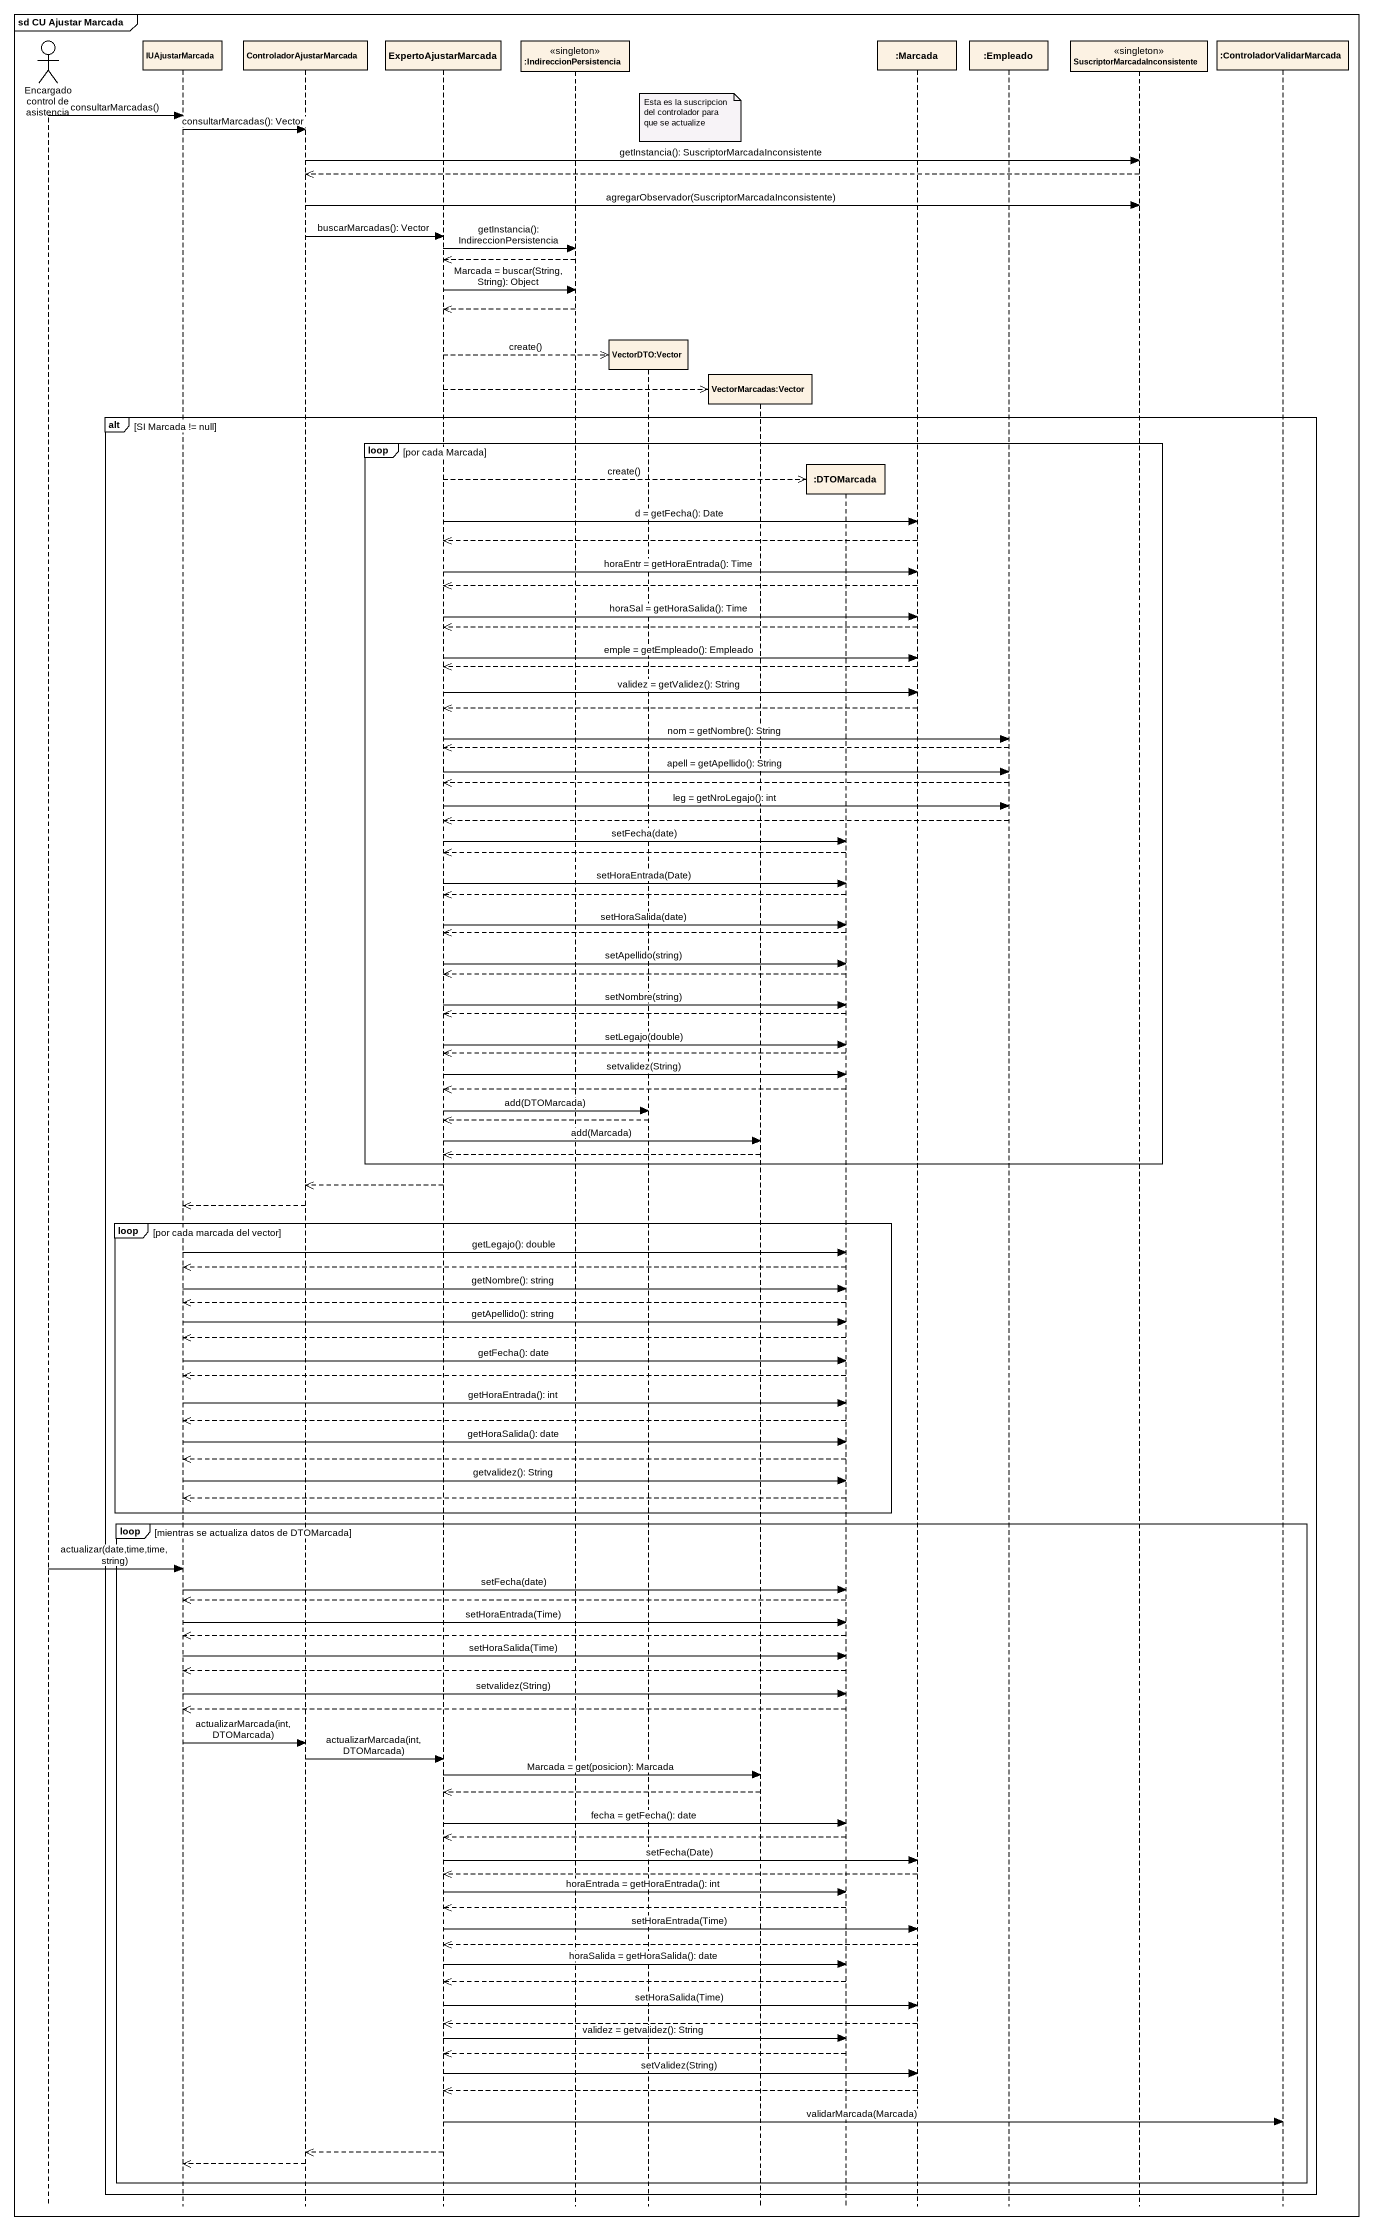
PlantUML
@startuml
mainframe sd CU Ajustar Marcada
hide footbox
actor "Encargado control de asistencia" as Encargado_control_de
participant IUAjustarMarcada
participant ControladorAjustarMarcada
participant ExpertoAjustarMarcada
participant ":IndireccionPersistencia" as IndireccionPersistencia <<singleton>>
participant "VectorDTO:Vector" as VectorDTO_Vector
participant "VectorMarcadas:Vector" as VectorMarcadas_Vector
participant ":DTOMarcada" as DTOMarcada
participant ":Marcada" as Marcada
participant ":Empleado" as Empleado
participant "SuscriptorMarcadaInconsistente" as SuscriptorMarcadaInconsisten <<singleton>>
participant ":ControladorValidarMarcada" as ControladorValidarMarcada

Encargado_control_de -> IUAjustarMarcada : consultarMarcadas()
note over VectorDTO_Vector : Esta es la suscripcion del controlador para que se actualize
IUAjustarMarcada -> ControladorAjustarMarcada : consultarMarcadas(): Vector
ControladorAjustarMarcada -> SuscriptorMarcadaInconsisten : getInstancia(): SuscriptorMarcadaInconsistente
SuscriptorMarcadaInconsisten -->> ControladorAjustarMarcada
ControladorAjustarMarcada -> SuscriptorMarcadaInconsisten : agregarObservador(SuscriptorMarcadaInconsistente)
ControladorAjustarMarcada -> ExpertoAjustarMarcada : buscarMarcadas(): Vector
ExpertoAjustarMarcada -> IndireccionPersistencia : getInstancia(): IndireccionPersistencia
IndireccionPersistencia -->> ExpertoAjustarMarcada
ExpertoAjustarMarcada -> IndireccionPersistencia : Marcada = buscar(String, String): Object
IndireccionPersistencia -->> ExpertoAjustarMarcada
ExpertoAjustarMarcada -->> VectorDTO_Vector ** : create()
ExpertoAjustarMarcada -->> VectorMarcadas_Vector **
alt SI Marcada != null
  loop por cada Marcada
    ExpertoAjustarMarcada -->> DTOMarcada ** : create()
    ExpertoAjustarMarcada -> Marcada : d = getFecha(): Date
    Marcada -->> ExpertoAjustarMarcada
    ExpertoAjustarMarcada -> Marcada : horaEntr = getHoraEntrada(): Time
    Marcada -->> ExpertoAjustarMarcada
    ExpertoAjustarMarcada -> Marcada : horaSal = getHoraSalida(): Time
    Marcada -->> ExpertoAjustarMarcada
    ExpertoAjustarMarcada -> Marcada : emple = getEmpleado(): Empleado
    Marcada -->> ExpertoAjustarMarcada
    ExpertoAjustarMarcada -> Marcada : validez = getValidez(): String
    Marcada -->> ExpertoAjustarMarcada
    ExpertoAjustarMarcada -> Empleado : nom = getNombre(): String
    Empleado -->> ExpertoAjustarMarcada
    ExpertoAjustarMarcada -> Empleado : apell = getApellido(): String
    Empleado -->> ExpertoAjustarMarcada
    ExpertoAjustarMarcada -> Empleado : leg = getNroLegajo(): int
    Empleado -->> ExpertoAjustarMarcada
    ExpertoAjustarMarcada -> DTOMarcada : setFecha(date)
    DTOMarcada -->> ExpertoAjustarMarcada
    ExpertoAjustarMarcada -> DTOMarcada : setHoraEntrada(Date)
    DTOMarcada -->> ExpertoAjustarMarcada
    ExpertoAjustarMarcada -> DTOMarcada : setHoraSalida(date)
    DTOMarcada -->> ExpertoAjustarMarcada
    ExpertoAjustarMarcada -> DTOMarcada : setApellido(string)
    DTOMarcada -->> ExpertoAjustarMarcada
    ExpertoAjustarMarcada -> DTOMarcada : setNombre(string)
    DTOMarcada -->> ExpertoAjustarMarcada
    ExpertoAjustarMarcada -> DTOMarcada : setLegajo(double)
    DTOMarcada -->> ExpertoAjustarMarcada
    ExpertoAjustarMarcada -> DTOMarcada : setvalidez(String)
    DTOMarcada -->> ExpertoAjustarMarcada
    ExpertoAjustarMarcada -> VectorDTO_Vector : add(DTOMarcada)
    VectorDTO_Vector -->> ExpertoAjustarMarcada
    ExpertoAjustarMarcada -> VectorMarcadas_Vector : add(Marcada)
    VectorMarcadas_Vector -->> ExpertoAjustarMarcada
  end
  ExpertoAjustarMarcada -->> ControladorAjustarMarcada
  ControladorAjustarMarcada -->> IUAjustarMarcada
  loop por cada marcada del vector
    IUAjustarMarcada -> DTOMarcada : getLegajo(): double
    DTOMarcada -->> IUAjustarMarcada
    IUAjustarMarcada -> DTOMarcada : getNombre(): string
    DTOMarcada -->> IUAjustarMarcada
    IUAjustarMarcada -> DTOMarcada : getApellido(): string
    DTOMarcada -->> IUAjustarMarcada
    IUAjustarMarcada -> DTOMarcada : getFecha(): date
    DTOMarcada -->> IUAjustarMarcada
    IUAjustarMarcada -> DTOMarcada : getHoraEntrada(): int
    DTOMarcada -->> IUAjustarMarcada
    IUAjustarMarcada -> DTOMarcada : getHoraSalida(): date
    DTOMarcada -->> IUAjustarMarcada
    IUAjustarMarcada -> DTOMarcada : getvalidez(): String
    DTOMarcada -->> IUAjustarMarcada
  end
  loop mientras se actualiza datos de DTOMarcada
    Encargado_control_de -> IUAjustarMarcada : actualizar(date,time,time,string)
    IUAjustarMarcada -> DTOMarcada : setFecha(date)
    DTOMarcada -->> IUAjustarMarcada
    IUAjustarMarcada -> DTOMarcada : setHoraEntrada(Time)
    DTOMarcada -->> IUAjustarMarcada
    IUAjustarMarcada -> DTOMarcada : setHoraSalida(Time)
    DTOMarcada -->> IUAjustarMarcada
    IUAjustarMarcada -> DTOMarcada : setvalidez(String)
    DTOMarcada -->> IUAjustarMarcada
    IUAjustarMarcada -> ControladorAjustarMarcada : actualizarMarcada(int, DTOMarcada)
    ControladorAjustarMarcada -> ExpertoAjustarMarcada : actualizarMarcada(int, DTOMarcada)
    ExpertoAjustarMarcada -> VectorMarcadas_Vector : Marcada = get(posicion): Marcada
    VectorMarcadas_Vector -->> ExpertoAjustarMarcada
    ExpertoAjustarMarcada -> DTOMarcada : fecha = getFecha(): date
    DTOMarcada -->> ExpertoAjustarMarcada
    ExpertoAjustarMarcada -> Marcada : setFecha(Date)
    Marcada -->> ExpertoAjustarMarcada
    ExpertoAjustarMarcada -> DTOMarcada : horaEntrada = getHoraEntrada(): int
    DTOMarcada -->> ExpertoAjustarMarcada
    ExpertoAjustarMarcada -> Marcada : setHoraEntrada(Time)
    Marcada -->> ExpertoAjustarMarcada
    ExpertoAjustarMarcada -> DTOMarcada : horaSalida = getHoraSalida(): date
    DTOMarcada -->> ExpertoAjustarMarcada
    ExpertoAjustarMarcada -> Marcada : setHoraSalida(Time)
    Marcada -->> ExpertoAjustarMarcada
    ExpertoAjustarMarcada -> DTOMarcada : validez = getvalidez(): String
    DTOMarcada -->> ExpertoAjustarMarcada
    ExpertoAjustarMarcada -> Marcada : setValidez(String)
    Marcada -->> ExpertoAjustarMarcada
    ExpertoAjustarMarcada -> ControladorValidarMarcada : validarMarcada(Marcada)
    ExpertoAjustarMarcada -->> ControladorAjustarMarcada
    ControladorAjustarMarcada -->> IUAjustarMarcada
  end
end
@enduml
